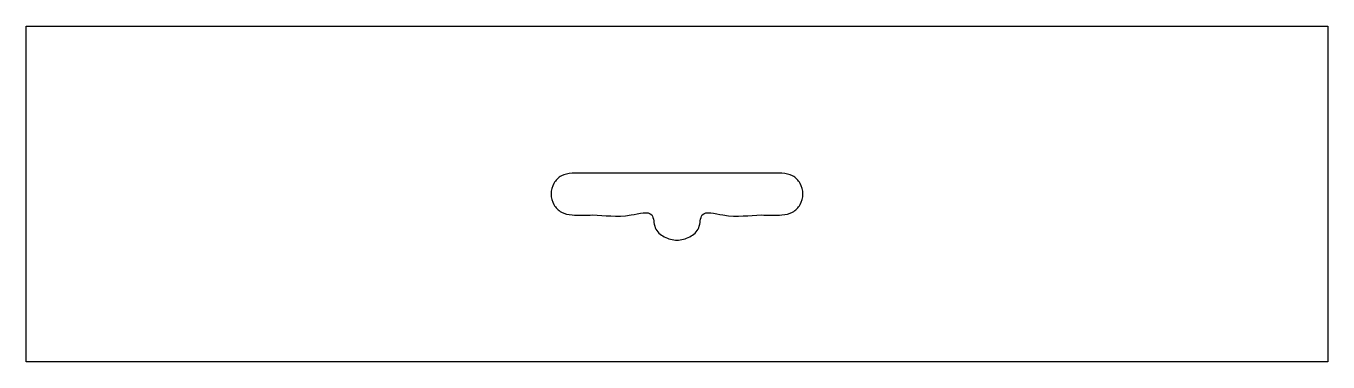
# Model space of a CAD drawing. Extents: x 0 to 155, y 260 to 300.
import ezdxf

# ---------------------------------------------------------------- set-up
doc = ezdxf.new("R2010")
doc.units = 0
doc.layers.get('0').update_dxf_attribs({"linetype": 'CONTINUOUS'})

msp = doc.modelspace()

# ---------------------------------------------------------------- linework, layer by layer
at = {"color": 7}
for points in [[(0.132292, 259.867708), (0.132292, 299.867708), (155.13229, 299.867708), (155.13229, 259.867708)], [(90.132291, 282.36769)]]:
    msp.add_lwpolyline(points, close=True, dxfattribs=at)
msp.add_lwpolyline([(90.132291, 282.36769), (65.132291, 282.36769)], dxfattribs=at)
msp.add_open_spline([(65.132291, 282.36769), (64.692274, 282.298266), (63.825264, 282.16147), (62.871546, 281.16706), (62.518253, 279.868584), (62.871424, 278.564826), (63.825743, 277.585951), (65.519837, 277.242509), (68.360845, 277.526565), (71.081733, 276.891435), (74.944021, 278.103043), (74.803824, 275.706943), (76.090612, 274.678029), (77.632292, 274.213491), (79.173972, 274.678029), (80.46076, 275.706943), (80.320563, 278.103043), (84.18285, 276.891435), (86.903737, 277.526564), (89.744744, 277.242509), (91.438839, 277.585951), (92.393158, 278.564826), (92.746328, 279.868584), (92.393035, 281.16706), (91.439317, 282.16147), (90.572307, 282.298266), (90.132291, 282.36769)], degree=3, knots=[0, 0, 0, 0, 1.305532, 2.572424, 3.877957, 5.183489, 6.450381, 7.755914, 10.218877, 14.792952, 17.255916, 18.823771, 20.34516, 21.913015, 23.48087, 25.002259, 26.570114, 29.033077, 33.607151, 36.070114, 37.375646, 38.642538, 39.948071, 41.253603, 42.520495, 43.826028, 43.826028, 43.826028, 43.826028], dxfattribs=at)

doc.saveas('drawing.dxf')
